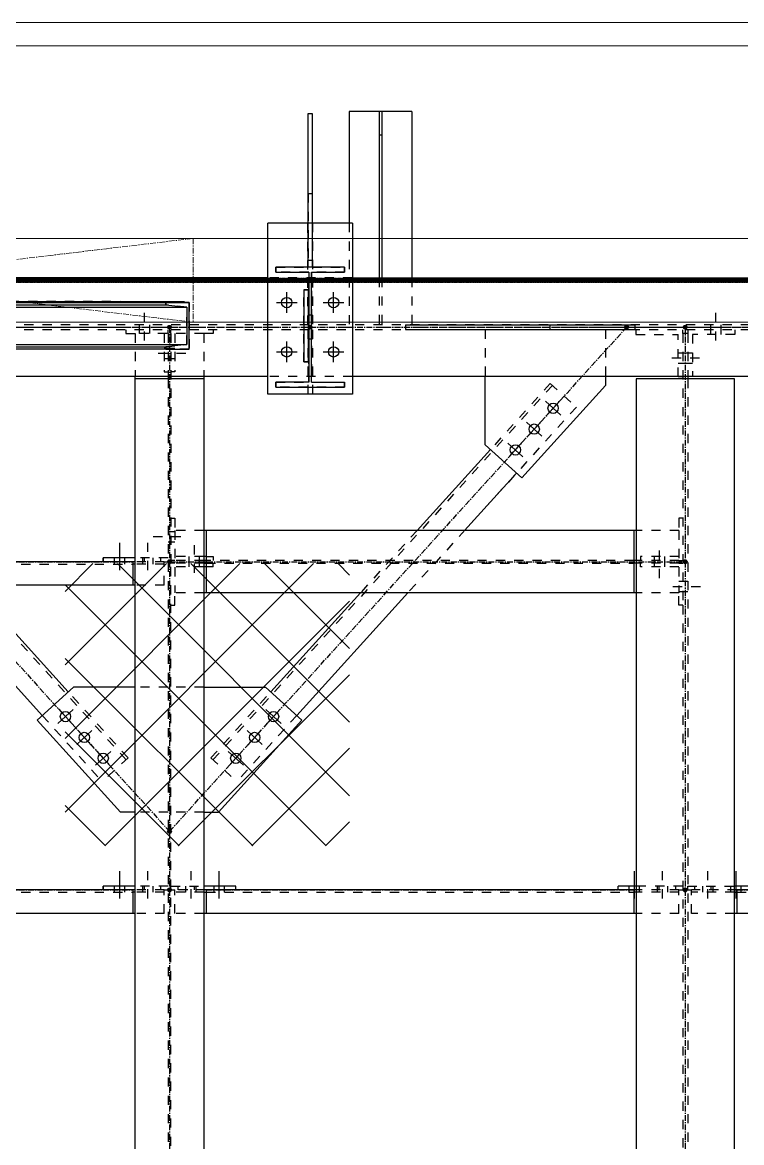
# Model space of a CAD drawing. Header units: inches. Extents: x 209270 to 234360, y -180214 to -150194.
# Drawn here: x 218898 to 220432, y -157102 to -154714 of the extents above; entities that cross this region are included whole.
import ezdxf

# ---------------------------------------------------------------- set-up
doc = ezdxf.new("R2010")
doc.units = ezdxf.units.IN
doc.header["$LTSCALE"] = 10
doc.header["$MEASUREMENT"] = 0
for name, pattern in [('CENTER', [2, 1.25, -0.25, 0.25, -0.25]), ('DXK_LINE_DOT2', [3.9198, 1.9599, -1.9599]), ('DXK_LINE_DOT5', [7.8785, 2.979, -0.9799, 0.9799, -0.9799, 0.9799, -0.9799]), ('HIDDEN', [0.375, 0.25, -0.125]), ('PHANTOM', [2.5, 1.25, -0.25, 0.25, -0.25, 0.25, -0.25])]:
    doc.linetypes.add(name, pattern=pattern)
for name, color, linetype in [('_STR_0', 5, 'Continuous'), ('_STR_1', 5, 'Continuous'), ('_STR_2', 5, 'Continuous'), ('_STR_4', 5, 'Continuous')]:
    doc.layers.add(name, color=color, linetype=linetype)
for name, color, linetype, lineweight in [('CEN', 1, 'CENTER', 9), ('DIM.', 1, 'Continuous', 13), ('handrail', 1, 'FENCELINE1', 9), ('HIDDEN', 1, 'HIDDEN', 9), ('MAIN OBJECT', 1, 'Continuous', 18), ('PANTHOM', 1, 'PHANTOM', 0), ('Sheeting', 1, 'Continuous', 0)]:
    doc.layers.add(name, color=color, linetype=linetype, lineweight=lineweight)
doc.linetypes.add('FENCELINE1', pattern='A,0.25,-0.1,[133,arial.ttf,S=0.1,R=0,X=-0.1,Y=0],-0.1,1', length=1.45)

# ---------------------------------------------------------------- blocks, each defined once
blk = doc.blocks.new('A$C0HI87687')
at = {"layer": 'CEN'}
for p, q in [((500.4, 89.4), (2000.4, -89.4)), ((2000.4, 89.4), (500.4, -89.4))]:
    blk.add_line(p, q, dxfattribs=at)
blk.add_lwpolyline([(500.4, 89.4), (2000.4, 89.4), (2000.4, -89.4), (500.4, -89.4)], close=True, dxfattribs=at)
blk = doc.blocks.new('GridLine-116860372-116908 - 114867')
at = {"layer": '_STR_2', "linetype": 'DXK_LINE_DOT5'}
blk.add_line((211379.7, -155363.7), (228961.1, -155363.7), dxfattribs=at)
blk = doc.blocks.new('Part-116860372-116072 - 114867')
at = {"layer": '_STR_1', "linetype": 'DXK_LINE_DOT2'}
for p, q in [((219885.3, -155369.1), (219885.3, -155468.7)), ((220141.8, -155369.1), (220141.8, -155468.7))]:
    blk.add_line(p, q, dxfattribs=at)
at = {"layer": '_STR_2', "linetype": 'Continuous'}
for p, q in [((219885.3, -155614.3), (219885.3, -155468.7)), ((220141.8, -155468.7), (220141.8, -155487.8)), ((220141.8, -155487.8), (219963, -155684.9)), ((219963, -155684.9), (219885.3, -155614.3))]:
    blk.add_line(p, q, dxfattribs=at)
blk = doc.blocks.new('Part-116860372-116066 - 114867')
at = {"layer": '_STR_1', "linetype": 'DXK_LINE_DOT2'}
for p, q in [((219208.7, -156131.1), (219138.7, -156131.1)), ((219208.7, -156397.9), (219138.7, -156397.9))]:
    blk.add_line(p, q, dxfattribs=at)
at = {"layer": '_STR_2', "linetype": 'Continuous'}
for p, q in [((219007.1, -156131.1), (218929.4, -156201.6)), ((219138.7, -156131.1), (219007.1, -156131.1)), ((218929.4, -156201.6), (219107.4, -156397.9)), ((219138.7, -156397.9), (219107.4, -156397.9))]:
    blk.add_line(p, q, dxfattribs=at)
blk = doc.blocks.new('Bolt-116860372-116067 - 114867')
at = {"layer": '_STR_2', "linetype": 'Continuous'}
for p, q in [((218973.6, -156208.7), (219006.2, -156179.2)), ((218975.1, -156177.7), (219004.7, -156210.3)), ((219013.9, -156253.2), (219046.5, -156223.6)), ((219015.4, -156222.1), (219045, -156254.7)), ((219054.2, -156297.6), (219086.8, -156268.1)), ((219055.7, -156266.6), (219085.3, -156299.1))]:
    blk.add_line(p, q, dxfattribs=at)
for centre in [(218989.9, -156194), (219030.2, -156238.4), (219070.5, -156282.8)]:
    blk.add_circle(centre, 11, dxfattribs=at)
blk = doc.blocks.new('Part-116860372-114888 - 114867')
at = {"layer": '_STR_1', "linetype": 'DXK_LINE_DOT2'}
for p, q in [((219601.9, -155258.7), (219421.9, -155258.7)), ((225232.5, -155358.3), (217317.9, -155358.3)), ((225232.5, -155369.1), (217317.9, -155369.1)), ((219601.9, -155468.7), (219421.9, -155468.7))]:
    blk.add_line(p, q, dxfattribs=at)
at = {"layer": '_STR_2', "linetype": 'Continuous'}
for p, q in [((219421.9, -155258.7), (217317.9, -155258.7)), ((219601.9, -155258.7), (225232.5, -155258.7)), ((219421.9, -155468.7), (217317.9, -155468.7)), ((225232.5, -155468.7), (219601.9, -155468.7))]:
    blk.add_line(p, q, dxfattribs=at)
at = {"layer": '_STR_4', "linetype": 'CENTER'}
blk.add_line((217011.9, -155363.7), (225511.9, -155363.7), dxfattribs=at)
blk = doc.blocks.new('Part-116860372-114946 - 114867')
at = {"layer": '_STR_4', "linetype": 'Continuous'}
blk.add_hatch(color=256, dxfattribs=at).paths.add_polyline_path([(220311.9, -155367.7, -1), (220311.9, -155359.7, -1)])
at = {"layer": '_STR_1', "linetype": 'DXK_LINE_DOT2'}
for p, q in [((220306.5, -155377.1), (220306.5, -155956.5)), ((220317.3, -155377.1), (220306.5, -155377.1)), ((220317.3, -155377.1), (220317.3, -155468.7)), ((220317.3, -155473.7), (220317.3, -160033.7)), ((220306.5, -155956.5), (220306.5, -160033.7))]:
    blk.add_line(p, q, dxfattribs=at)
at = {"layer": '_STR_2', "linetype": 'Continuous'}
for p, q in [((220206.9, -155473.7), (220206.9, -160038.7)), ((220416.9, -155473.7), (220206.9, -155473.7)), ((220306.5, -155468.7), (220306.5, -155473.7)), ((220317.3, -155468.7), (220317.3, -155473.7)), ((220416.9, -160038.7), (220416.9, -155473.7))]:
    blk.add_line(p, q, dxfattribs=at)
at = {"layer": '_STR_4', "linetype": 'CENTER'}
blk.add_line((220311.9, -155363.7), (220311.9, -160163.7), dxfattribs=at)
at = {"layer": '_STR_4', "linetype": 'Continuous'}
blk.add_circle((220311.9, -155363.7), 4, dxfattribs=at)
blk = doc.blocks.new('Part-116860372-114890 - 114867')
at = {"layer": '_STR_4', "linetype": 'Continuous'}
blk.add_hatch(color=256, dxfattribs=at).paths.add_polyline_path([(219511.9, -155367.7, -1), (219511.9, -155359.7, -1)])
at = {"layer": '_STR_1', "linetype": 'DXK_LINE_DOT2'}
for p, q in [((219438.7, -155246.6), (219438.7, -155235.7)), ((219438.7, -155235.7), (219585.1, -155235.7)), ((219585.1, -155235.7), (219585.1, -155246.6)), ((219508.7, -155246.6), (219438.7, -155246.6)), ((219508.7, -155480.8), (219508.7, -155246.6)), ((219585.1, -155246.6), (219515, -155246.6)), ((219515, -155246.6), (219515, -155480.8)), ((219438.7, -155491.7), (219438.7, -155480.8)), ((219438.7, -155480.8), (219508.7, -155480.8)), ((219585.1, -155491.7), (219438.7, -155491.7)), ((219515, -155480.8), (219585.1, -155480.8)), ((219585.1, -155480.8), (219585.1, -155491.7))]:
    blk.add_line(p, q, dxfattribs=at)
at = {"layer": '_STR_2', "linetype": 'Continuous'}
for p, q in [((219585.1, -155235.7), (219438.7, -155235.7)), ((219438.7, -155235.7), (219438.7, -155246.6)), ((219585.1, -155246.6), (219585.1, -155235.7)), ((219438.7, -155246.6), (219508.7, -155246.6)), ((219508.7, -155246.6), (219508.7, -155480.8)), ((219515, -155480.8), (219515, -155246.6)), ((219515, -155246.6), (219585.1, -155246.6)), ((219508.7, -155480.8), (219438.7, -155480.8)), ((219438.7, -155480.8), (219438.7, -155491.7)), ((219438.7, -155491.7), (219585.1, -155491.7)), ((219515, -155480.8), (219585.1, -155480.8)), ((219585.1, -155491.7), (219585.1, -155480.8))]:
    blk.add_line(p, q, dxfattribs=at)
at = {"layer": '_STR_4', "linetype": 'CENTER'}
blk.add_line((219511.9, -155363.7), (219511.9, -155363.7), dxfattribs=at)
at = {"layer": '_STR_4', "linetype": 'Continuous'}
blk.add_circle((219511.9, -155363.7), 4, dxfattribs=at)
blk = doc.blocks.new('Part-116860372-114945 - 114867')
at = {"layer": '_STR_4', "linetype": 'Continuous'}
blk.add_hatch(color=256, dxfattribs=at).paths.add_polyline_path([(219211.9, -155367.7, -1), (219211.9, -155359.7, -1)])
at = {"layer": '_STR_1', "linetype": 'DXK_LINE_DOT2'}
for p, q in [((219285.1, -155377.1), (219138.7, -155377.1)), ((219138.7, -155377.1), (219138.7, -155468.7)), ((219208.7, -155377.1), (219208.7, -155468.7)), ((219215, -155377.1), (219215, -155860.8)), ((219285.1, -155377.1), (219285.1, -155473.7)), ((219208.7, -155473.7), (219208.7, -158285.5)), ((219215, -158285.5), (219215, -155860.8))]:
    blk.add_line(p, q, dxfattribs=at)
at = {"layer": '_STR_2', "linetype": 'Continuous'}
for p, q in [((219138.7, -158285.5), (219138.7, -155468.7)), ((219285.1, -155473.7), (219138.7, -155473.7)), ((219208.7, -155468.7), (219208.7, -155473.7)), ((219215, -155468.7), (219215, -155473.7)), ((219285.1, -155468.7), (219285.1, -158285.5))]:
    blk.add_line(p, q, dxfattribs=at)
at = {"layer": '_STR_4', "linetype": 'CENTER'}
blk.add_line((219211.9, -155363.7), (219211.9, -158363.7), dxfattribs=at)
at = {"layer": '_STR_4', "linetype": 'Continuous'}
blk.add_circle((219211.9, -155363.7), 4, dxfattribs=at)
blk = doc.blocks.new('Part-116860372-114964 - 114867')
at = {"layer": '_STR_4', "linetype": 'Continuous'}
for points in [[(219211.9, -155867.7, -1), (219211.9, -155859.7, -1)], [(220311.9, -155867.7, -1), (220311.9, -155859.7, -1)]]:
    blk.add_hatch(color=256, dxfattribs=at).paths.add_polyline_path(points)
at = {"layer": '_STR_1', "linetype": 'DXK_LINE_DOT2'}
for p, q in [((219285.1, -155797.1), (219223, -155797.1)), ((219223, -155797.1), (219223, -155930.3)), ((220298.5, -155797.1), (220206.9, -155797.1)), ((220298.5, -155797.1), (220298.5, -155930.3)), ((219285.1, -155860.8), (219223, -155860.8)), ((220201.9, -155860.8), (219290.1, -155860.8)), ((220298.5, -155860.8), (220206.9, -155860.8)), ((219285.1, -155866.5), (219223, -155866.5)), ((219290.1, -155866.5), (220201.9, -155866.5)), ((220298.5, -155866.5), (220206.9, -155866.5)), ((219285.1, -155930.3), (219223, -155930.3)), ((220298.5, -155930.3), (220206.9, -155930.3))]:
    blk.add_line(p, q, dxfattribs=at)
at = {"layer": '_STR_2', "linetype": 'Continuous'}
for p, q in [((220206.9, -155797.1), (219285.1, -155797.1)), ((219290.1, -155797.1), (219290.1, -155930.3)), ((220201.9, -155797.1), (220201.9, -155930.3)), ((219290.1, -155860.8), (219285.1, -155860.8)), ((220206.9, -155860.8), (220201.9, -155860.8)), ((219285.1, -155866.5), (219290.1, -155866.5)), ((220206.9, -155866.5), (220201.9, -155866.5)), ((220206.9, -155930.3), (219285.1, -155930.3))]:
    blk.add_line(p, q, dxfattribs=at)
at = {"layer": '_STR_4', "linetype": 'CENTER'}
blk.add_line((219211.9, -155863.7), (220311.9, -155863.7), dxfattribs=at)
at = {"layer": '_STR_4', "linetype": 'Continuous'}
for centre in [(219211.9, -155863.7), (220311.9, -155863.7)]:
    blk.add_circle(centre, 4, dxfattribs=at)
blk = doc.blocks.new('Bolt-116860372-115879 - 114867')
at = {"layer": '_STR_1', "linetype": 'DXK_LINE_DOT2'}
for p, q in [((219165.7, -155881.7), (219165.7, -155823.7)), ((219154.7, -155863.7), (219154.7, -155855.7)), ((219176.7, -155863.7), (219176.7, -155855.7)), ((219154.7, -155868.7), (219154.7, -155863.7)), ((219176.7, -155868.7), (219176.7, -155863.7))]:
    blk.add_line(p, q, dxfattribs=at)
at = {"layer": '_STR_2', "linetype": 'Continuous'}
for p, q in [((219105.7, -155881.7), (219105.7, -155823.7)), ((219094.7, -155863.7), (219094.7, -155855.7)), ((219116.7, -155863.7), (219116.7, -155855.7)), ((219094.7, -155868.7), (219094.7, -155863.7)), ((219116.7, -155868.7), (219116.7, -155863.7))]:
    blk.add_line(p, q, dxfattribs=at)
blk = doc.blocks.new('Part-116860372-154281 - 114867')
at = {"layer": '_STR_1', "linetype": 'DXK_LINE_DOT2'}
for p, q in [((219595.3, -155141.7), (219595.3, -155358.3)), ((219659, -155258.7), (219659, -155358.3)), ((219664.7, -155258.7), (219664.7, -155358.3)), ((219728.5, -155258.7), (219728.5, -155358.3))]:
    blk.add_line(p, q, dxfattribs=at)
at = {"layer": '_STR_2', "linetype": 'Continuous'}
for p, q in [((219728.5, -154903.7), (219595.3, -154903.7)), ((219595.3, -154903.7), (219595.3, -155141.7)), ((219659, -154903.7), (219659, -155258.7)), ((219664.7, -154903.7), (219664.7, -155258.7)), ((219728.5, -154903.7), (219728.5, -155258.7)), ((219659, -154953.7), (219664.7, -154953.7))]:
    blk.add_line(p, q, dxfattribs=at)
blk = doc.blocks.new('Part-116860372-115058 - 114867')
at = {"layer": '_STR_4', "linetype": 'Continuous'}
for points in [[(218111.9, -156567.7, -1), (218111.9, -156559.7, -1)], [(219211.9, -156567.7, -1), (219211.9, -156559.7, -1)]]:
    blk.add_hatch(color=256, dxfattribs=at).paths.add_polyline_path(points)
at = {"layer": '_STR_1', "linetype": 'DXK_LINE_DOT2'}
for p, q in [((218190.1, -156563.7), (218123, -156563.7)), ((218123, -156613.7), (218123, -156563.7)), ((218185.1, -156568.7), (218123, -156568.7)), ((218190.1, -156568.7), (219133.7, -156568.7)), ((219200.7, -156563.7), (219133.7, -156563.7)), ((219200.7, -156568.7), (219138.7, -156568.7)), ((219200.7, -156613.7), (219200.7, -156563.7)), ((218185.1, -156613.7), (218123, -156613.7)), ((219200.7, -156613.7), (219138.7, -156613.7))]:
    blk.add_line(p, q, dxfattribs=at)
at = {"layer": '_STR_2', "linetype": 'Continuous'}
for p, q in [((218185.1, -156568.7), (218190.1, -156568.7)), ((219133.7, -156563.7), (218190.1, -156563.7)), ((218190.1, -156563.7), (218190.1, -156613.7)), ((219133.7, -156563.7), (219133.7, -156613.7)), ((219138.7, -156568.7), (219133.7, -156568.7)), ((219138.7, -156613.7), (218185.1, -156613.7))]:
    blk.add_line(p, q, dxfattribs=at)
at = {"layer": '_STR_4', "linetype": 'CENTER'}
for p, q in [((218111.9, -156563.7), (218123, -156563.7)), ((218190.1, -156563.7), (219133.7, -156563.7)), ((219200.7, -156563.7), (219211.9, -156563.7))]:
    blk.add_line(p, q, dxfattribs=at)
at = {"layer": '_STR_4', "linetype": 'Continuous'}
for centre in [(218111.9, -156563.7), (219211.9, -156563.7)]:
    blk.add_circle(centre, 4, dxfattribs=at)
blk = doc.blocks.new('Part-116860372-115059 - 114867')
at = {"layer": '_STR_4', "linetype": 'Continuous'}
for points in [[(219211.9, -156567.7, -1), (219211.9, -156559.7, -1)], [(220311.9, -156567.7, -1), (220311.9, -156559.7, -1)]]:
    blk.add_hatch(color=256, dxfattribs=at).paths.add_polyline_path(points)
at = {"layer": '_STR_1', "linetype": 'DXK_LINE_DOT2'}
for p, q in [((219290.1, -156563.7), (219223, -156563.7)), ((219223, -156613.7), (219223, -156563.7)), ((219285.1, -156568.7), (219223, -156568.7)), ((219290.1, -156568.7), (220201.9, -156568.7)), ((220298.5, -156563.7), (220201.9, -156563.7)), ((220298.5, -156568.7), (220206.9, -156568.7)), ((220298.5, -156613.7), (220298.5, -156563.7)), ((219285.1, -156613.7), (219223, -156613.7)), ((220298.5, -156613.7), (220206.9, -156613.7))]:
    blk.add_line(p, q, dxfattribs=at)
at = {"layer": '_STR_2', "linetype": 'Continuous'}
for p, q in [((219285.1, -156568.7), (219290.1, -156568.7)), ((220201.9, -156563.7), (219290.1, -156563.7)), ((219290.1, -156563.7), (219290.1, -156613.7)), ((220201.9, -156563.7), (220201.9, -156613.7)), ((220206.9, -156568.7), (220201.9, -156568.7)), ((220206.9, -156613.7), (219285.1, -156613.7))]:
    blk.add_line(p, q, dxfattribs=at)
at = {"layer": '_STR_4', "linetype": 'CENTER'}
for p, q in [((219211.9, -156563.7), (219223, -156563.7)), ((219290.1, -156563.7), (220201.9, -156563.7)), ((220298.5, -156563.7), (220311.9, -156563.7))]:
    blk.add_line(p, q, dxfattribs=at)
at = {"layer": '_STR_4', "linetype": 'Continuous'}
for centre in [(219211.9, -156563.7), (220311.9, -156563.7)]:
    blk.add_circle(centre, 4, dxfattribs=at)
blk = doc.blocks.new('Part-116860372-115060 - 114867')
at = {"layer": '_STR_4', "linetype": 'Continuous'}
for points in [[(220311.9, -156567.7, -1), (220311.9, -156559.7, -1)], [(221411.9, -156567.7, -1), (221411.9, -156559.7, -1)]]:
    blk.add_hatch(color=256, dxfattribs=at).paths.add_polyline_path(points)
at = {"layer": '_STR_1', "linetype": 'DXK_LINE_DOT2'}
for p, q in [((220421.9, -156563.7), (220325.3, -156563.7)), ((220325.3, -156613.7), (220325.3, -156563.7)), ((220416.9, -156568.7), (220325.3, -156568.7)), ((220421.9, -156568.7), (221340.3, -156568.7)), ((221401, -156563.7), (221340.3, -156563.7)), ((221401, -156568.7), (221345.3, -156568.7)), ((221401, -156613.7), (221401, -156563.7)), ((220416.9, -156613.7), (220325.3, -156613.7)), ((221401, -156613.7), (221340.3, -156613.7))]:
    blk.add_line(p, q, dxfattribs=at)
at = {"layer": '_STR_2', "linetype": 'Continuous'}
for p, q in [((220416.9, -156568.7), (220421.9, -156568.7)), ((221340.3, -156563.7), (220421.9, -156563.7)), ((220421.9, -156563.7), (220421.9, -156613.7)), ((221340.3, -156563.7), (221340.3, -156613.7)), ((221345.3, -156568.7), (221340.3, -156568.7)), ((221345.3, -156613.7), (220416.9, -156613.7))]:
    blk.add_line(p, q, dxfattribs=at)
at = {"layer": '_STR_4', "linetype": 'CENTER'}
for p, q in [((220311.9, -156563.7), (220325.3, -156563.7)), ((220421.9, -156563.7), (221340.3, -156563.7)), ((221401, -156563.7), (221411.9, -156563.7))]:
    blk.add_line(p, q, dxfattribs=at)
at = {"layer": '_STR_4', "linetype": 'Continuous'}
for centre in [(220311.9, -156563.7), (221411.9, -156563.7)]:
    blk.add_circle(centre, 4, dxfattribs=at)
blk = doc.blocks.new('Part-116860372-115067 - 114867')
at = {"layer": '_STR_4', "linetype": 'Continuous'}
for points in [[(218111.9, -155867.7, -1), (218111.9, -155859.7, -1)], [(219211.9, -155867.7, -1), (219211.9, -155859.7, -1)]]:
    blk.add_hatch(color=256, dxfattribs=at).paths.add_polyline_path(points)
at = {"layer": '_STR_1', "linetype": 'DXK_LINE_DOT2'}
for p, q in [((218190.1, -155863.7), (218123, -155863.7)), ((218123, -155913.7), (218123, -155863.7)), ((218185.1, -155868.7), (218123, -155868.7)), ((218190.1, -155868.7), (219133.7, -155868.7)), ((219200.7, -155863.7), (219133.7, -155863.7)), ((219200.7, -155868.7), (219138.7, -155868.7)), ((219200.7, -155913.7), (219200.7, -155863.7)), ((218185.1, -155913.7), (218123, -155913.7)), ((219200.7, -155913.7), (219138.7, -155913.7))]:
    blk.add_line(p, q, dxfattribs=at)
at = {"layer": '_STR_2', "linetype": 'Continuous'}
for p, q in [((218185.1, -155868.7), (218190.1, -155868.7)), ((219133.7, -155863.7), (218190.1, -155863.7)), ((218190.1, -155863.7), (218190.1, -155913.7)), ((219133.7, -155863.7), (219133.7, -155913.7)), ((219138.7, -155868.7), (219133.7, -155868.7)), ((219138.7, -155913.7), (218185.1, -155913.7))]:
    blk.add_line(p, q, dxfattribs=at)
at = {"layer": '_STR_4', "linetype": 'CENTER'}
for p, q in [((218111.9, -155863.7), (218123, -155863.7)), ((218190.1, -155863.7), (219133.7, -155863.7)), ((219200.7, -155863.7), (219211.9, -155863.7))]:
    blk.add_line(p, q, dxfattribs=at)
at = {"layer": '_STR_4', "linetype": 'Continuous'}
for centre in [(218111.9, -155863.7), (219211.9, -155863.7)]:
    blk.add_circle(centre, 4, dxfattribs=at)
blk = doc.blocks.new('Part-116860372-115093 - 114867')
at = {"layer": '_STR_4', "linetype": 'Continuous'}
for points in [[(220186.9, -155367.7, -1), (220186.9, -155359.7, -1)], [(219211.9, -156442.7, -1), (219211.9, -156434.7, -1)]]:
    blk.add_hatch(color=256, dxfattribs=at).paths.add_polyline_path(points)
at = {"layer": '_STR_1', "linetype": 'DXK_LINE_DOT2'}
for p, q in [((220028.5, -155487.7), (219304.5, -156285.9)), ((220024, -155483.7), (219896.4, -155624.4)), ((220024, -155483.7), (220079.6, -155534.1)), ((220079.6, -155534.1), (219720.2, -155930.3)), ((219739.8, -155797.1), (219619, -155930.3)), ((219300.1, -156281.9), (219427.7, -156141.2)), ((219483.3, -156191.5), (219355.6, -156332.3)), ((219300.1, -156281.9), (219355.6, -156332.3))]:
    blk.add_line(p, q, dxfattribs=at)
at = {"layer": '_STR_2', "linetype": 'Continuous'}
for p, q in [((219896.4, -155624.4), (219739.8, -155797.1)), ((219951.9, -155674.8), (219841, -155797.1)), ((219619, -155930.3), (219427.7, -156141.2)), ((219720.2, -155930.3), (219483.3, -156191.5))]:
    blk.add_line(p, q, dxfattribs=at)
at = {"layer": '_STR_4', "linetype": 'CENTER'}
blk.add_line((219211.9, -156438.7), (220186.9, -155363.7), dxfattribs=at)
at = {"layer": '_STR_4', "linetype": 'Continuous'}
for centre in [(220186.9, -155363.7), (219211.9, -156438.7)]:
    blk.add_circle(centre, 4, dxfattribs=at)
blk = doc.blocks.new('Part-116860372-115094 - 114867')
at = {"layer": '_STR_4', "linetype": 'Continuous'}
for points in [[(218236.9, -155367.7, -1), (218236.9, -155359.7, -1)], [(219211.9, -156442.7, -1), (219211.9, -156434.7, -1)]]:
    blk.add_hatch(color=256, dxfattribs=at).paths.add_polyline_path(points)
at = {"layer": '_STR_1', "linetype": 'DXK_LINE_DOT2'}
for p, q in [((218344.1, -155534.1), (218399.7, -155483.7)), ((218395.3, -155487.7), (219119.2, -156285.9)), ((218399.7, -155483.7), (218527.3, -155624.4)), ((218344.1, -155534.1), (218688.4, -155913.7)), ((218744.4, -155863.7), (218789.7, -155913.7)), ((219123.7, -156281.9), (218996, -156141.2)), ((218940.5, -156191.5), (219068.1, -156332.3)), ((219123.7, -156281.9), (219068.1, -156332.3))]:
    blk.add_line(p, q, dxfattribs=at)
at = {"layer": '_STR_2', "linetype": 'Continuous'}
for p, q in [((218527.3, -155624.4), (218744.4, -155863.7)), ((218471.8, -155674.8), (218643.1, -155863.7)), ((218688.4, -155913.7), (218940.5, -156191.5)), ((218789.7, -155913.7), (218996, -156141.2))]:
    blk.add_line(p, q, dxfattribs=at)
at = {"layer": '_STR_4', "linetype": 'CENTER'}
blk.add_line((218236.9, -155363.7), (219211.9, -156438.7), dxfattribs=at)
at = {"layer": '_STR_4', "linetype": 'Continuous'}
for centre in [(218236.9, -155363.7), (219211.9, -156438.7)]:
    blk.add_circle(centre, 4, dxfattribs=at)
blk = doc.blocks.new('Bolt-116860372-115490 - 114867')
at = {"layer": '_STR_1', "linetype": 'DXK_LINE_DOT2'}
for p, q in [((220283.5, -155429.1), (220361.5, -155429.1)), ((220296.5, -155418.1), (220306.5, -155418.1)), ((220306.5, -155418.1), (220317.3, -155418.1)), ((220317.3, -155418.1), (220327.3, -155418.1)), ((220296.5, -155440.1), (220306.5, -155440.1)), ((220306.5, -155440.1), (220317.3, -155440.1)), ((220317.3, -155440.1), (220327.3, -155440.1))]:
    blk.add_line(p, q, dxfattribs=at)
blk = doc.blocks.new('Part-116860372-115488 - 114867')
at = {"layer": '_STR_1', "linetype": 'DXK_LINE_DOT2'}
for p, q in [((220317.3, -155369.1), (220317.3, -155377.1)), ((220417.3, -155379.1), (220327.3, -155379.1)), ((220327.3, -155379.1), (220327.3, -155468.7)), ((220417.3, -155369.1), (220417.3, -155379.1)), ((220317.3, -155468.7), (220317.3, -155469.1))]:
    blk.add_line(p, q, dxfattribs=at)
at = {"layer": '_STR_2', "linetype": 'Continuous'}
for p, q in [((220327.3, -155469.1), (220317.3, -155469.1)), ((220327.3, -155468.7), (220327.3, -155469.1))]:
    blk.add_line(p, q, dxfattribs=at)
blk = doc.blocks.new('Part-116860372-115489 - 114867')
at = {"layer": '_STR_1', "linetype": 'DXK_LINE_DOT2'}
for p, q in [((220206.5, -155369.1), (220206.5, -155379.1)), ((220206.5, -155379.1), (220296.5, -155379.1)), ((220296.5, -155469.1), (220296.5, -155379.1)), ((220306.5, -155377.1), (220306.5, -155369.1))]:
    blk.add_line(p, q, dxfattribs=at)
at = {"layer": '_STR_2', "linetype": 'Continuous'}
for p, q in [((220296.5, -155468.7), (220296.5, -155469.1)), ((220296.5, -155469.1), (220306.5, -155469.1))]:
    blk.add_line(p, q, dxfattribs=at)
blk = doc.blocks.new('Bolt-116860372-115491 - 114867')
at = {"layer": '_STR_1', "linetype": 'DXK_LINE_DOT2'}
for p, q in [((220377.3, -155392.1), (220377.3, -155324.1)), ((220366.3, -155369.1), (220366.3, -155358.3)), ((220388.3, -155369.1), (220388.3, -155358.3)), ((220366.3, -155379.1), (220366.3, -155369.1)), ((220388.3, -155379.1), (220388.3, -155369.1))]:
    blk.add_line(p, q, dxfattribs=at)
blk = doc.blocks.new('Bolt-116860372-116167 - 114867')
at = {"layer": '_STR_2', "linetype": 'Continuous'}
for p, q in [((219439.9, -155311.2), (219483.9, -155311.2)), ((219461.9, -155333.2), (219461.9, -155289.2)), ((219539.9, -155311.2), (219583.9, -155311.2)), ((219561.9, -155333.2), (219561.9, -155289.2)), ((219461.9, -155438.2), (219461.9, -155394.2)), ((219561.9, -155438.2), (219561.9, -155394.2)), ((219439.9, -155416.2), (219483.9, -155416.2)), ((219539.9, -155416.2), (219583.9, -155416.2))]:
    blk.add_line(p, q, dxfattribs=at)
for centre in [(219461.9, -155311.2), (219561.9, -155311.2), (219461.9, -155416.2), (219561.9, -155416.2)]:
    blk.add_circle(centre, 11, dxfattribs=at)
blk = doc.blocks.new('Part-116860372-154749 - 114867')
at = {"layer": '_STR_1', "linetype": 'DXK_LINE_DOT2'}
for p, q in [((219243.6, -155309.2), (218404, -155309.1)), ((219243.7, -155310.8), (218404, -155310.7)), ((218404.1, -155310.7), (218404.1, -155309.1)), ((219243.7, -155310.8), (219243.7, -155310.7))]:
    blk.add_line(p, q, dxfattribs=at)
at = {"layer": '_STR_2', "linetype": 'Continuous'}
for p, q in [((219243.6, -155309.2), (218404, -155309.1)), ((218404, -155309.1), (218404, -155310.7)), ((218404, -155310.7), (219243.6, -155310.8)), ((219243.7, -155309.2), (219243.6, -155309.2)), ((219243.6, -155310.8), (219243.6, -155309.2)), ((219243.7, -155310.7), (219243.7, -155309.2))]:
    blk.add_line(p, q, dxfattribs=at)
blk = doc.blocks.new('Part-116860372-154746 - 114867')
at = {"layer": '_STR_1', "linetype": 'DXK_LINE_DOT2'}
for p, q in [((219203.7, -155315.7), (219203.7, -155310.7)), ((219203.7, -155310.7), (219253.7, -155310.7)), ((219253.7, -155310.7), (219253.7, -155410.7)), ((219248.7, -155320.6), (219203.7, -155315.7)), ((219248.7, -155400.8), (219248.7, -155320.6)), ((219203.7, -155405.8), (219248.7, -155400.8)), ((219203.7, -155410.7), (219203.7, -155405.8)), ((219253.7, -155410.7), (219203.7, -155410.7))]:
    blk.add_line(p, q, dxfattribs=at)
at = {"layer": '_STR_2', "linetype": 'Continuous'}
for p, q in [((219253.7, -155310.7), (219203.7, -155310.7)), ((219203.7, -155310.7), (219203.7, -155315.7)), ((219253.7, -155410.7), (219253.7, -155310.7)), ((219203.7, -155315.7), (219248.7, -155320.6)), ((219248.7, -155320.6), (219248.7, -155400.8)), ((219248.7, -155400.8), (219203.7, -155405.8)), ((219203.7, -155405.8), (219203.7, -155410.7)), ((219203.7, -155410.7), (219253.7, -155410.7))]:
    blk.add_line(p, q, dxfattribs=at)
blk = doc.blocks.new('Part-116860372-115555 - 114867')
at = {"layer": '_STR_1', "linetype": 'DXK_LINE_DOT2'}
for p, q in [((219215, -155377.1), (219215, -155369.1)), ((219223, -155377.1), (219223, -155459.1)), ((219305, -155377.1), (219285.1, -155377.1)), ((219305, -155369.1), (219305, -155377.1)), ((219223, -155459.1), (219215, -155459.1))]:
    blk.add_line(p, q, dxfattribs=at)
blk = doc.blocks.new('Part-116860372-115556 - 114867')
at = {"layer": '_STR_1', "linetype": 'DXK_LINE_DOT2'}
for p, q in [((219118.7, -155369.1), (219118.7, -155377.1)), ((219118.7, -155377.1), (219138.7, -155377.1)), ((219200.7, -155377.1), (219200.7, -155459.1)), ((219208.7, -155377.1), (219208.7, -155369.1)), ((219200.7, -155459.1), (219208.7, -155459.1))]:
    blk.add_line(p, q, dxfattribs=at)
blk = doc.blocks.new('Bolt-116860372-115557 - 114867')
at = {"layer": '_STR_1', "linetype": 'DXK_LINE_DOT2'}
for p, q in [((219200.7, -155408.1), (219208.7, -155408.1)), ((219208.7, -155408.1), (219215, -155408.1)), ((219215, -155408.1), (219223, -155408.1)), ((219187.7, -155419.1), (219255.7, -155419.1)), ((219200.7, -155430.1), (219208.7, -155430.1)), ((219208.7, -155430.1), (219215, -155430.1)), ((219215, -155430.1), (219223, -155430.1))]:
    blk.add_line(p, q, dxfattribs=at)
blk = doc.blocks.new('Bolt-116860372-115559 - 114867')
at = {"layer": '_STR_1', "linetype": 'DXK_LINE_DOT2'}
for p, q in [((219158.7, -155392.1), (219158.7, -155329.1)), ((219147.7, -155369.1), (219147.7, -155358.3)), ((219169.7, -155369.1), (219169.7, -155358.3)), ((219147.7, -155377.1), (219147.7, -155369.1)), ((219169.7, -155377.1), (219169.7, -155369.1))]:
    blk.add_line(p, q, dxfattribs=at)
blk = doc.blocks.new('Part-116860372-149888 - 114867')
at = {"layer": '_STR_1', "linetype": 'DXK_LINE_DOT2'}
for p, q in [((219507.9, -155078.2), (219507.9, -155235.7)), ((219515.9, -155078.2), (219515.9, -155235.7)), ((219507.9, -155220.7), (219515.9, -155220.7))]:
    blk.add_line(p, q, dxfattribs=at)
at = {"layer": '_STR_2', "linetype": 'Continuous'}
for p, q in [((219507.9, -155078.2), (219507.9, -154908.1)), ((219507.9, -154908.1), (219515.9, -154908.1)), ((219515.9, -154908.1), (219515.9, -155078.2)), ((219507.9, -155235.7), (219507.9, -155078.2)), ((219507.9, -155078.2), (219515.9, -155078.2)), ((219515.9, -155078.2), (219515.9, -155235.7)), ((219515.9, -155235.7), (219507.9, -155235.7))]:
    blk.add_line(p, q, dxfattribs=at)
blk = doc.blocks.new('Part-116860372-154757 - 114867')
at = {"layer": '_STR_1', "linetype": 'DXK_LINE_DOT2'}
for p, q in [((219498.5, -155437.3), (219498.5, -155284.1)), ((219498.5, -155284.1), (219508.5, -155284.1)), ((219508.5, -155284.1), (219508.5, -155437.3)), ((219508.5, -155437.3), (219498.5, -155437.3))]:
    blk.add_line(p, q, dxfattribs=at)
at = {"layer": '_STR_2', "linetype": 'Continuous'}
for p, q in [((219508.5, -155284.1), (219498.5, -155284.1)), ((219498.5, -155284.1), (219498.5, -155437.3)), ((219508.5, -155437.3), (219508.5, -155284.1)), ((219498.5, -155437.3), (219508.5, -155437.3))]:
    blk.add_line(p, q, dxfattribs=at)
blk = doc.blocks.new('Part-116860372-115596 - 114867')
at = {"layer": '_STR_1', "linetype": 'DXK_LINE_DOT2'}
for p, q in [((219215, -155770.8), (219223, -155770.8)), ((219223, -155770.8), (219223, -155797.1)), ((219223, -155860.8), (219215, -155860.8)), ((219285.1, -155852.8), (219223, -155852.8)), ((219290.1, -155860.8), (219285.1, -155860.8)), ((219290.1, -155852.8), (219305, -155852.8)), ((219305, -155852.8), (219305, -155860.8))]:
    blk.add_line(p, q, dxfattribs=at)
at = {"layer": '_STR_2', "linetype": 'Continuous'}
blk.add_line((219290.1, -155852.8), (219285.1, -155852.8), dxfattribs=at)
blk = doc.blocks.new('Part-116860372-115597 - 114867')
at = {"layer": '_STR_1', "linetype": 'DXK_LINE_DOT2'}
for p, q in [((219223, -155866.5), (219215, -155866.5)), ((219285.1, -155874.5), (219223, -155874.5)), ((219290.1, -155866.5), (219285.1, -155866.5)), ((219305, -155874.5), (219290.1, -155874.5)), ((219305, -155874.5), (219305, -155866.5)), ((219223, -155956.5), (219223, -155930.3)), ((219215, -155956.5), (219223, -155956.5))]:
    blk.add_line(p, q, dxfattribs=at)
at = {"layer": '_STR_2', "linetype": 'Continuous'}
blk.add_line((219290.1, -155874.5), (219285.1, -155874.5), dxfattribs=at)
blk = doc.blocks.new('Bolt-116860372-115598 - 114867')
at = {"layer": '_STR_1', "linetype": 'DXK_LINE_DOT2'}
for p, q in [((219265, -155887.5), (219265, -155819.5)), ((219254, -155860.8), (219254, -155852.8)), ((219254, -155866.5), (219254, -155860.8)), ((219276, -155860.8), (219276, -155852.8)), ((219276, -155866.5), (219276, -155860.8)), ((219254, -155874.5), (219254, -155866.5)), ((219276, -155874.5), (219276, -155866.5))]:
    blk.add_line(p, q, dxfattribs=at)
blk = doc.blocks.new('Part-116860372-115600 - 114867')
at = {"layer": '_STR_1', "linetype": 'DXK_LINE_DOT2'}
for p, q in [((220216.5, -155874.5), (220216.5, -155866.5)), ((220298.5, -155874.5), (220216.5, -155874.5)), ((220298.5, -155866.5), (220306.5, -155866.5)), ((220298.5, -155956.5), (220298.5, -155930.3)), ((220306.5, -155956.5), (220298.5, -155956.5))]:
    blk.add_line(p, q, dxfattribs=at)
blk = doc.blocks.new('Part-116860372-115601 - 114867')
at = {"layer": '_STR_1', "linetype": 'DXK_LINE_DOT2'}
for p, q in [((220306.5, -155770.8), (220298.5, -155770.8)), ((220298.5, -155770.8), (220298.5, -155797.1)), ((220298.5, -155852.8), (220216.5, -155852.8)), ((220216.5, -155852.8), (220216.5, -155860.8)), ((220298.5, -155860.8), (220306.5, -155860.8))]:
    blk.add_line(p, q, dxfattribs=at)
blk = doc.blocks.new('Bolt-116860372-115602 - 114867')
at = {"layer": '_STR_1', "linetype": 'DXK_LINE_DOT2'}
for p, q in [((220245.5, -155852.8), (220245.5, -155860.8)), ((220245.5, -155860.8), (220245.5, -155866.5)), ((220256.5, -155839.8), (220256.5, -155907.8)), ((220267.5, -155852.8), (220267.5, -155860.8)), ((220267.5, -155860.8), (220267.5, -155866.5)), ((220245.5, -155866.5), (220245.5, -155874.5)), ((220267.5, -155866.5), (220267.5, -155874.5))]:
    blk.add_line(p, q, dxfattribs=at)
blk = doc.blocks.new('Bolt-116860372-115605 - 114867')
at = {"layer": '_STR_1', "linetype": 'DXK_LINE_DOT2'}
for p, q in [((219236, -155810.8), (219173, -155810.8)), ((219215, -155799.8), (219208.7, -155799.8)), ((219223, -155799.8), (219215, -155799.8)), ((219215, -155821.8), (219208.7, -155821.8)), ((219223, -155821.8), (219215, -155821.8))]:
    blk.add_line(p, q, dxfattribs=at)
blk = doc.blocks.new('Bolt-116860372-115606 - 114867')
at = {"layer": '_STR_1', "linetype": 'DXK_LINE_DOT2'}
for p, q in [((220298.5, -155905.5), (220306.5, -155905.5)), ((220306.5, -155905.5), (220317.3, -155905.5)), ((220285.5, -155916.5), (220353.5, -155916.5)), ((220298.5, -155927.5), (220306.5, -155927.5)), ((220306.5, -155927.5), (220317.3, -155927.5))]:
    blk.add_line(p, q, dxfattribs=at)
blk = doc.blocks.new('Part-116860372-115693 - 114867')
at = {"layer": '_STR_1', "linetype": 'DXK_LINE_DOT2'}
for p, q in [((219070.8, -156563.7), (219070.8, -156555.7)), ((219208.7, -156555.7), (219138.7, -156555.7)), ((219158.7, -156563.7), (219158.7, -156555.7)), ((219193.7, -156563.7), (219193.7, -156555.7))]:
    blk.add_line(p, q, dxfattribs=at)
at = {"layer": '_STR_2', "linetype": 'Continuous'}
for p, q in [((219138.7, -156555.7), (219070.7, -156555.7)), ((219070.7, -156563.7), (219070.7, -156555.7)), ((219138.7, -156563.7), (219133.7, -156563.7))]:
    blk.add_line(p, q, dxfattribs=at)
blk = doc.blocks.new('Bolt-116860372-115694 - 114867')
at = {"layer": '_STR_1', "linetype": 'DXK_LINE_DOT2'}
for p, q in [((219165.7, -156581.7), (219165.7, -156523.7)), ((219154.7, -156563.7), (219154.7, -156555.7)), ((219154.7, -156568.7), (219154.7, -156563.7)), ((219176.7, -156563.7), (219176.7, -156555.7)), ((219176.7, -156568.7), (219176.7, -156563.7))]:
    blk.add_line(p, q, dxfattribs=at)
at = {"layer": '_STR_2', "linetype": 'Continuous'}
for p, q in [((219105.7, -156581.7), (219105.7, -156523.7)), ((219094.7, -156563.7), (219094.7, -156555.7)), ((219094.7, -156568.7), (219094.7, -156563.7)), ((219116.7, -156563.7), (219116.7, -156555.7)), ((219116.7, -156568.7), (219116.7, -156563.7))]:
    blk.add_line(p, q, dxfattribs=at)
blk = doc.blocks.new('Part-116860372-115695 - 114867')
at = {"layer": '_STR_1', "linetype": 'DXK_LINE_DOT2'}
for p, q in [((219215, -156555.7), (219285.1, -156555.7)), ((219230, -156563.7), (219230, -156555.7)), ((219265, -156563.7), (219265, -156555.7)), ((219353, -156563.7), (219353, -156555.7))]:
    blk.add_line(p, q, dxfattribs=at)
at = {"layer": '_STR_2', "linetype": 'Continuous'}
for p, q in [((219353, -156555.7), (219285.1, -156555.7)), ((219290.1, -156563.7), (219285.1, -156563.7)), ((219353, -156563.7), (219353, -156555.7))]:
    blk.add_line(p, q, dxfattribs=at)
blk = doc.blocks.new('Bolt-116860372-115696 - 114867')
at = {"layer": '_STR_1', "linetype": 'DXK_LINE_DOT2'}
for p, q in [((219258, -156581.7), (219258, -156523.7)), ((219247, -156563.7), (219247, -156555.7)), ((219247, -156568.7), (219247, -156563.7)), ((219269, -156563.7), (219269, -156555.7)), ((219269, -156568.7), (219269, -156563.7))]:
    blk.add_line(p, q, dxfattribs=at)
at = {"layer": '_STR_2', "linetype": 'Continuous'}
for p, q in [((219318, -156581.7), (219318, -156523.7)), ((219307, -156563.7), (219307, -156555.7)), ((219307, -156568.7), (219307, -156563.7)), ((219329, -156563.7), (219329, -156555.7)), ((219329, -156568.7), (219329, -156563.7))]:
    blk.add_line(p, q, dxfattribs=at)
blk = doc.blocks.new('Part-116860372-115697 - 114867')
at = {"layer": '_STR_1', "linetype": 'DXK_LINE_DOT2'}
for p, q in [((220168.5, -156563.7), (220168.5, -156555.7)), ((220306.5, -156555.7), (220206.9, -156555.7)), ((220256.5, -156563.7), (220256.5, -156555.7)), ((220291.5, -156563.7), (220291.5, -156555.7)), ((220306.5, -156555.7), (220306.5, -156563.7))]:
    blk.add_line(p, q, dxfattribs=at)
at = {"layer": '_STR_2', "linetype": 'Continuous'}
for p, q in [((220206.9, -156555.7), (220168.5, -156555.7)), ((220168.5, -156563.7), (220168.5, -156555.7)), ((220206.9, -156563.7), (220201.9, -156563.7))]:
    blk.add_line(p, q, dxfattribs=at)
blk = doc.blocks.new('Bolt-116860372-115698 - 114867')
at = {"layer": '_STR_1', "linetype": 'DXK_LINE_DOT2'}
for p, q in [((220263.5, -156581.7), (220263.5, -156523.7)), ((220252.5, -156563.7), (220252.5, -156555.7)), ((220252.5, -156568.7), (220252.5, -156563.7)), ((220274.5, -156563.7), (220274.5, -156555.7)), ((220274.5, -156568.7), (220274.5, -156563.7))]:
    blk.add_line(p, q, dxfattribs=at)
at = {"layer": '_STR_2', "linetype": 'Continuous'}
for p, q in [((220203.5, -156581.7), (220203.5, -156523.7)), ((220192.5, -156563.7), (220192.5, -156555.7)), ((220192.5, -156568.7), (220192.5, -156563.7)), ((220214.5, -156563.7), (220214.5, -156555.7)), ((220214.5, -156568.7), (220214.5, -156563.7))]:
    blk.add_line(p, q, dxfattribs=at)
blk = doc.blocks.new('Part-116860372-115699 - 114867')
at = {"layer": '_STR_1', "linetype": 'DXK_LINE_DOT2'}
for p, q in [((220317.3, -156563.7), (220317.3, -156555.7)), ((220317.3, -156555.7), (220416.9, -156555.7)), ((220332.3, -156563.7), (220332.3, -156555.7)), ((220367.3, -156563.7), (220367.3, -156555.7)), ((220455.2, -156563.7), (220455.2, -156555.7))]:
    blk.add_line(p, q, dxfattribs=at)
at = {"layer": '_STR_2', "linetype": 'Continuous'}
for p, q in [((220455.3, -156555.7), (220416.9, -156555.7)), ((220421.9, -156563.7), (220416.9, -156563.7)), ((220455.3, -156563.7), (220455.3, -156555.7))]:
    blk.add_line(p, q, dxfattribs=at)
blk = doc.blocks.new('Bolt-116860372-115700 - 114867')
at = {"layer": '_STR_1', "linetype": 'DXK_LINE_DOT2'}
for p, q in [((220360.3, -156581.7), (220360.3, -156523.7)), ((220349.3, -156563.7), (220349.3, -156555.7)), ((220349.3, -156568.7), (220349.3, -156563.7)), ((220371.3, -156563.7), (220371.3, -156555.7)), ((220371.3, -156568.7), (220371.3, -156563.7))]:
    blk.add_line(p, q, dxfattribs=at)
at = {"layer": '_STR_2', "linetype": 'Continuous'}
for p, q in [((220420.3, -156581.7), (220420.3, -156523.7)), ((220409.3, -156563.7), (220409.3, -156555.7)), ((220409.3, -156568.7), (220409.3, -156563.7)), ((220431.3, -156563.7), (220431.3, -156555.7)), ((220431.3, -156568.7), (220431.3, -156563.7))]:
    blk.add_line(p, q, dxfattribs=at)
blk = doc.blocks.new('Part-116860372-115877 - 114867')
at = {"layer": '_STR_1', "linetype": 'DXK_LINE_DOT2'}
for p, q in [((219070.8, -155863.7), (219070.8, -155855.7)), ((219208.7, -155855.7), (219138.7, -155855.7)), ((219158.7, -155863.7), (219158.7, -155855.7)), ((219193.7, -155863.7), (219193.7, -155855.7))]:
    blk.add_line(p, q, dxfattribs=at)
at = {"layer": '_STR_2', "linetype": 'Continuous'}
for p, q in [((219138.7, -155855.7), (219070.7, -155855.7)), ((219070.7, -155863.7), (219070.7, -155855.7)), ((219138.7, -155863.7), (219133.7, -155863.7))]:
    blk.add_line(p, q, dxfattribs=at)
blk = doc.blocks.new('Part-116860372-116545 - 114867')
at = {"layer": '_STR_1', "linetype": 'DXK_LINE_DOT2'}
for p, q in [((219506.9, -155358.3), (219506.9, -155141.7)), ((219506.9, -155141.7), (219507.9, -155141.7)), ((219515.9, -155141.7), (219516.9, -155141.7)), ((219516.9, -155141.7), (219516.9, -155358.3)), ((219516.9, -155338.3), (219506.9, -155338.3))]:
    blk.add_line(p, q, dxfattribs=at)
blk = doc.blocks.new('Part-116860372-116069 - 114867')
at = {"layer": '_STR_1', "linetype": 'DXK_LINE_DOT2'}
for p, q in [((219285.1, -156131.1), (219215, -156131.1)), ((219285.1, -156397.9), (219215, -156397.9))]:
    blk.add_line(p, q, dxfattribs=at)
at = {"layer": '_STR_2', "linetype": 'Continuous'}
for p, q in [((219285.1, -156131.1), (219416.6, -156131.1)), ((219416.6, -156131.1), (219494.4, -156201.6)), ((219316.3, -156397.9), (219494.4, -156201.6)), ((219285.1, -156397.9), (219316.3, -156397.9))]:
    blk.add_line(p, q, dxfattribs=at)
blk = doc.blocks.new('Bolt-116860372-116070 - 114867')
at = {"layer": '_STR_2', "linetype": 'Continuous'}
for p, q in [((219417.5, -156179.2), (219450.1, -156208.7)), ((219448.6, -156177.7), (219419, -156210.3)), ((219377.2, -156223.6), (219409.8, -156253.2)), ((219408.3, -156222.1), (219378.7, -156254.7)), ((219336.9, -156268.1), (219369.5, -156297.6)), ((219368, -156266.6), (219338.4, -156299.1))]:
    blk.add_line(p, q, dxfattribs=at)
for centre in [(219433.8, -156194), (219393.5, -156238.4), (219353.2, -156282.8)]:
    blk.add_circle(centre, 11, dxfattribs=at)
blk = doc.blocks.new('Bolt-116860372-116073 - 114867')
at = {"layer": '_STR_2', "linetype": 'Continuous'}
for p, q in [((220046.4, -155551.3), (220013.8, -155521.7)), ((220015.4, -155552.8), (220044.9, -155520.2)), ((220006.1, -155595.7), (219973.5, -155566.1)), ((219975, -155597.2), (220004.6, -155564.6)), ((219965.8, -155640.2), (219933.2, -155610.6)), ((219934.7, -155641.7), (219964.3, -155609.1))]:
    blk.add_line(p, q, dxfattribs=at)
for centre in [(220030.1, -155536.5), (219989.8, -155580.9), (219949.5, -155625.4)]:
    blk.add_circle(centre, 11, dxfattribs=at)
blk = doc.blocks.new('Part-116860372-116166 - 114867')
at = {"layer": '_STR_1', "linetype": 'DXK_LINE_DOT2'}
blk.add_line((219515.9, -155141.7), (219507.9, -155141.7), dxfattribs=at)
at = {"layer": '_STR_2', "linetype": 'Continuous'}
for p, q in [((219421.9, -155506.2), (219421.9, -155141.7)), ((219507.9, -155141.7), (219421.9, -155141.7)), ((219601.9, -155141.7), (219515.9, -155141.7)), ((219601.9, -155141.7), (219601.9, -155506.2)), ((219601.9, -155506.2), (219421.9, -155506.2))]:
    blk.add_line(p, q, dxfattribs=at)
blk = doc.blocks.new('Part-116860372-116169 - 114867')
at = {"layer": '_STR_2', "linetype": 'Continuous'}
for p, q in [((219715.3, -155358.7), (220204.6, -155358.7)), ((219715.3, -155358.7), (219715.3, -155368.7)), ((220024.1, -155368.7), (220024.1, -155358.7)), ((220204.6, -155358.7), (220204.6, -155368.7)), ((219715.3, -155368.7), (220204.6, -155368.7))]:
    blk.add_line(p, q, dxfattribs=at)
blk = doc.blocks.new('Part-116860372-116544 - 114867')
at = {"layer": '_STR_1', "linetype": 'DXK_LINE_DOT2'}
for p, q in [((219506.9, -155369.1), (219506.9, -155506.2)), ((219516.9, -155369.1), (219516.9, -155506.2)), ((219516.9, -155389.1), (219506.9, -155389.1)), ((219516.9, -155506.2), (219506.9, -155506.2))]:
    blk.add_line(p, q, dxfattribs=at)
blk = doc.blocks.new('Part-116860372-154747 - 114867')
at = {"layer": '_STR_1', "linetype": 'DXK_LINE_DOT2'}
blk.add_line((219203.7, -155310.7), (218812.5, -155310.7), dxfattribs=at)
at = {"layer": '_STR_2', "linetype": 'Continuous'}
for p, q in [((218812.5, -155310.7), (218427.8, -155310.7)), ((218382.8, -155320.6), (219248.7, -155320.6)), ((218427.8, -155315.7), (219203.7, -155315.7)), ((218382.8, -155400.8), (219248.7, -155400.8)), ((218427.8, -155405.8), (219203.7, -155405.8)), ((219203.7, -155410.7), (218427.8, -155410.7))]:
    blk.add_line(p, q, dxfattribs=at)

msp = doc.modelspace()

# ---------------------------------------------------------------- hatches: boundary and pattern name
at = {"layer": 'PANTHOM'}
h = msp.add_hatch(dxfattribs=at)
h.set_pattern_fill('ANSI37', color=256, scale=887.309452, angle=-180)
h.set_pattern_definition([(225, (322834.59, 2114878.95), (78.4278163, -78.4278163), []), (315, (322834.59, 2114878.95), (78.4278163, 78.4278163), [])])
h.paths.add_polyline_path([(219595.8, -156469.9), (219595.8, -155867.7), (218989.2, -155867.7), (218989.2, -156469.9)])

# ---------------------------------------------------------------- linework, layer by layer
at = {"layer": 'CEN'}
msp.add_line((217212.2, -155263.7), (228311.6, -155263.7), dxfattribs=at)
at = {"layer": 'CEN', "elevation": 0.8}
msp.add_lwpolyline([(217011.9, -155263.7), (228511.9, -155263.7), (228511.9, -165263.7), (217011.9, -165263.7)], close=True, dxfattribs=at)
at = {"layer": 'handrail', "const_width": 10, "elevation": -448149754.8}
msp.add_lwpolyline([(228511.9, -159158.7), (228511.9, -155263.7), (217011.9, -155263.7), (217011.9, -156838.4)], dxfattribs=at)
at = {"layer": 'HIDDEN', "elevation": 0.8}
msp.add_lwpolyline([(228307.2, -155268.1), (217216.6, -155268.1), (217216.6, -155259.3), (228307.2, -155259.3)], close=True, dxfattribs=at)
at = {"layer": 'MAIN OBJECT', "elevation": 0.8}
msp.add_lwpolyline([(228307.2, -155353.1), (217216.6, -155353.1), (217216.6, -155174.3), (228307.2, -155174.3)], close=True, dxfattribs=at)
at = {"layer": 'Sheeting'}
for points in [[(216351.9, -154713.7), (229171.9, -154713.7), (229171.9, -165813.7), (216351.9, -165813.7)], [(216401.9, -154763.7), (229121.9, -154763.7), (229121.9, -165763.7), (216401.9, -165763.7)]]:
    msp.add_lwpolyline(points, close=True, dxfattribs=at)

# ---------------------------------------------------------------- block references
at = {"layer": '_STR_0', "zscale": 0.8}
for name in ['Part-116860372-154281 - 114867', 'Part-116860372-149888 - 114867', 'Part-116860372-116166 - 114867', 'Part-116860372-116545 - 114867', 'Part-116860372-114890 - 114867', 'GridLine-116860372-116908 - 114867', 'Part-116860372-114888 - 114867', 'Part-116860372-154757 - 114867', 'Part-116860372-154747 - 114867', 'Part-116860372-154749 - 114867', 'Part-116860372-154746 - 114867', 'Bolt-116860372-116167 - 114867', 'Bolt-116860372-115559 - 114867', 'Bolt-116860372-115491 - 114867', 'Part-116860372-115094 - 114867', 'Part-116860372-114945 - 114867', 'Part-116860372-115093 - 114867', 'Part-116860372-116169 - 114867', 'Part-116860372-114946 - 114867', 'Part-116860372-115556 - 114867', 'Part-116860372-115555 - 114867', 'Part-116860372-116544 - 114867', 'Part-116860372-116072 - 114867', 'Part-116860372-115489 - 114867', 'Part-116860372-115488 - 114867', 'Bolt-116860372-115557 - 114867', 'Bolt-116860372-115490 - 114867', 'Bolt-116860372-116073 - 114867', 'Part-116860372-115596 - 114867', 'Part-116860372-115601 - 114867', 'Bolt-116860372-115605 - 114867', 'Part-116860372-114964 - 114867', 'Bolt-116860372-115879 - 114867', 'Bolt-116860372-115598 - 114867', 'Part-116860372-115067 - 114867', 'Part-116860372-115877 - 114867', 'Bolt-116860372-115602 - 114867', 'Part-116860372-115597 - 114867', 'Part-116860372-115600 - 114867', 'Bolt-116860372-115606 - 114867', 'Part-116860372-116066 - 114867', 'Part-116860372-116069 - 114867', 'Bolt-116860372-116067 - 114867', 'Bolt-116860372-116070 - 114867', 'Bolt-116860372-115694 - 114867', 'Bolt-116860372-115696 - 114867', 'Bolt-116860372-115698 - 114867', 'Bolt-116860372-115700 - 114867', 'Part-116860372-115058 - 114867', 'Part-116860372-115693 - 114867', 'Part-116860372-115059 - 114867', 'Part-116860372-115695 - 114867', 'Part-116860372-115697 - 114867', 'Part-116860372-115060 - 114867', 'Part-116860372-115699 - 114867']:
    msp.add_blockref(name, (0, 0), dxfattribs=at)
at = {"layer": 'DIM.'}
msp.add_blockref('A$C0HI87687', (217261.9, -155263.7), dxfattribs=at)

doc.saveas('drawing.dxf')
